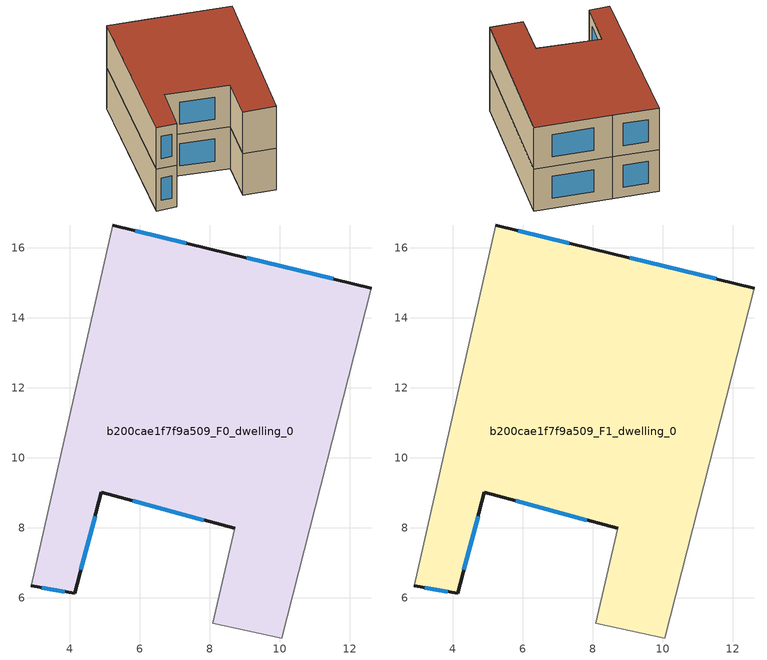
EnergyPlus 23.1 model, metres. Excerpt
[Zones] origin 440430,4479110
b200cae1f7f9a509_F0_dwelling_0
 floor ground (EU_floor_Construction): 12.61,14.85 10.07,4.85 8.09,5.27 8.72,7.98 4.9,9.01 4.14,6.13 2.91,6.34 5.23,16.65 7.98,15.97 z0
 wall outside (EU_wall_Construction): 2.91,6.34 4.14,6.13 4.9,9.01 8.72,7.98 / 12.61,14.85 7.98,15.97 5.23,16.65 z0:3
 wall adiabatic (EU_wall_Construction): 8.72,7.98 8.09,5.27 10.07,4.85 12.61,14.85 / 5.23,16.65 2.91,6.34 z0:3
 window (EU_Window_Construction): 5.8,8.77 7.83,8.22 / 4.32,6.8 4.72,8.33 / 3.2,6.29 3.85,6.18 / 7.33,16.13 5.88,16.49 / 11.53,15.11 9.06,15.71 z0.7:2.3
b200cae1f7f9a509_F1_dwelling_0
 floor to b200cae1f7f9a509_F0_dwelling_0 (EU_floor_Construction): 12.61,14.85 10.07,4.85 8.09,5.27 8.72,7.98 4.9,9.01 4.14,6.13 2.91,6.34 5.23,16.65 7.98,15.97 z3
 wall outside (EU_wall_Construction): 2.91,6.34 4.14,6.13 4.9,9.01 8.72,7.98 / 12.61,14.85 7.98,15.97 5.23,16.65 z3:6
 wall adiabatic (EU_wall_Construction): 8.72,7.98 8.09,5.27 10.07,4.85 12.61,14.85 / 5.23,16.65 2.91,6.34 z3:6
 window (EU_Window_Construction): 5.8,8.77 7.83,8.22 / 4.32,6.8 4.72,8.33 / 3.2,6.29 3.85,6.18 / 7.33,16.13 5.88,16.49 / 11.53,15.11 9.06,15.71 z3.7:5.3
 roof outside (EU_roof_Construction): 10.07,4.85 12.61,14.85 7.98,15.97 5.23,16.65 2.91,6.34 4.14,6.13 4.9,9.01 8.72,7.98 8.09,5.27 z6
[Building]
EU S2 Campaign: North Axis=0; Terrain=City; Solar Distribution=FullExterior
[Site:Location]
Madrid: Latitude=40.5; Longitude=-3.5; Time Zone=1; Elevation=609
[SizingPeriod:WeatherFileDays]
AnnualSizingPeriod: Begin Month=1; Begin Day of Month=1; End Month=12; End Day of Month=31; Day of Week for Start Day=Monday; Use Weather File Daylight Saving Period=No; Use Weather File Rain and Snow Indicators=No
[MATERIAL]
EU_InternalMass_Material: Roughness=MediumRough; Thickness=0.1; Conductivity=1; Density=1800; Specific Heat=900; Thermal Absorptance=0.9; Solar Absorptance=0.7; Visible Absorptance=0.7
[MATERIAL:NOMASS] Roughness=MediumRough; Thermal Absorptance=0.9; Solar Absorptance=0.7; Visible Absorptance=0.7
Name | Thermal Resistance
EU_wall_NoMass | 0.419739
EU_roof_NoMass | 0.352165
EU_floor_NoMass | 0.608284
[WINDOWMATERIAL:SIMPLEGLAZINGSYSTEM]
EU_Window_SimpleGlazing: UFactor=4.8352; Solar Heat Gain Coefficient=0.85; Visible Transmittance=0.85
[CONSTRUCTION]
EU_wall_Construction: EU_wall_NoMass
EU_roof_Construction: EU_roof_NoMass
EU_floor_Construction: EU_floor_NoMass
EU_Window_Construction: EU_Window_SimpleGlazing
EU_InternalMass_Construction: EU_InternalMass_Material
[ZONE] Type=1; Multiplier=1; Ceiling Height=autocalculate; Volume=198.574; Floor Area=autocalculate; Part of Total Floor Area=Yes
b200cae1f7f9a509_F0_dwelling_0; b200cae1f7f9a509_F1_dwelling_0
[INTERNALMASS] Construction=EU_InternalMass_Construction; Surface Area=66.1912
Name | Zone or ZoneList
b200cae1f7f9a509_F0_dwelling_0_EU_InternalMass | b200cae1f7f9a509_F0_dwelling_0
b200cae1f7f9a509_F1_dwelling_0_EU_InternalMass | b200cae1f7f9a509_F1_dwelling_0
[OTHEREQUIPMENT] Fuel Type=Electricity; Design Level Calculation Method=Watts/Area; Power per Zone Floor Area=1; Fraction Latent=0; Fraction Radiant=0; Fraction Lost=0; Carbon Dioxide Generation Rate=0; EndUse Subcategory=EU_Step8_InternalGains
Name | Zone or ZoneList or Space or SpaceList | Schedule
EU_Step8_InternalGain_b200cae1f7f9a509_F0_dwelling_0_f000 | b200cae1f7f9a509_F0_dwelling_0 | EU_Step8_GainSchedule_b200cae1f7f9a509_F0_dwelling_0_f000
EU_Step8_InternalGain_b200cae1f7f9a509_F1_dwelling_0_f000 | b200cae1f7f9a509_F1_dwelling_0 | EU_Step8_GainSchedule_b200cae1f7f9a509_F1_dwelling_0_f000
[ZONEVENTILATION:DESIGNFLOWRATE] Schedule=EU_AlwaysOn; Design Flow Rate Calculation Method=AirChanges/Hour; Air Changes per Hour=0.703302; Ventilation Type=Natural; Fan Pressure Rise=0; Fan Total Efficiency=1; Constant Term Coefficient=1; Temperature Term Coefficient=0; Velocity Term Coefficient=0; Velocity Squared Term Coefficient=0; Minimum Indoor Temperature=-100; Maximum Indoor Temperature=100; Delta Temperature=-100; Minimum Outdoor Temperature=-100; Maximum Outdoor Temperature=100; Maximum Wind Speed=40
Name | Zone or ZoneList or Space or SpaceList
EU_ConstantAir_b200cae1f7f9a509_F0_dwelling_0 | b200cae1f7f9a509_F0_dwelling_0
EU_ConstantAir_b200cae1f7f9a509_F1_dwelling_0 | b200cae1f7f9a509_F1_dwelling_0
[HVACTEMPLATE:THERMOSTAT] Constant Heating Setpoint=20; Constant Cooling Setpoint=50
EU_HeatOnly_b200cae1f7f9a509_F0_dwelling_0; EU_HeatOnly_b200cae1f7f9a509_F1_dwelling_0
[HVACTEMPLATE:ZONE:IDEALLOADSAIRSYSTEM] System Availability Schedule=EU_AlwaysOn; Maximum Heating Supply Air Temperature=50; Minimum Cooling Supply Air Temperature=13; Maximum Heating Supply Air Humidity Ratio=0.0156; Minimum Cooling Supply Air Humidity Ratio=0.0077; Heating Limit=NoLimit; Cooling Limit=NoLimit; Heating Availability Schedule=EU_AlwaysOn; Cooling Availability Schedule=EU_CoolingOff; Dehumidification Control Type=ConstantSensibleHeatRatio; Cooling Sensible Heat Ratio=0.7; Dehumidification Setpoint=60; Humidification Control Type=None; Humidification Setpoint=30; Outdoor Air Method=None; Outdoor Air Flow Rate per Person=0.00944; Outdoor Air Flow Rate per Zone Floor Area=0; Outdoor Air Flow Rate per Zone=0; Demand Controlled Ventilation Type=None; Outdoor Air Economizer Type=NoEconomizer; Heat Recovery Type=None; Sensible Heat Recovery Effectiveness=0.7; Latent Heat Recovery Effectiveness=0.65
Name | Template Thermostat
b200cae1f7f9a509_F0_dwelling_0 | EU_HeatOnly_b200cae1f7f9a509_F0_dwelling_0
b200cae1f7f9a509_F1_dwelling_0 | EU_HeatOnly_b200cae1f7f9a509_F1_dwelling_0
[SIZING:ZONE] Zone Cooling Design Supply Air Temperature Input Method=SupplyAirTemperature; Zone Cooling Design Supply Air Temperature=13; Zone Heating Design Supply Air Temperature Input Method=SupplyAirTemperature; Zone Heating Design Supply Air Temperature=50; Zone Cooling Design Supply Air Humidity Ratio=0.008; Zone Heating Design Supply Air Humidity Ratio=0.008; Cooling Design Air Flow Method=DesignDay; Cooling Design Air Flow Rate=0; Cooling Minimum Air Flow per Zone Floor Area=0.000762; Cooling Minimum Air Flow=0; Cooling Minimum Air Flow Fraction=0.2; Heating Design Air Flow Method=DesignDay; Heating Design Air Flow Rate=0; Heating Maximum Air Flow per Zone Floor Area=0.002032; Heating Maximum Air Flow=0.141576; Heating Maximum Air Flow Fraction=0.3; Account for Dedicated Outdoor Air System=No; Dedicated Outdoor Air System Control Strategy=NeutralSupplyAir; Dedicated Outdoor Air Low Setpoint Temperature for Design=autosize; Dedicated Outdoor Air High Setpoint Temperature for Design=autosize; Zone Load Sizing Method=Sensible Load Only No Latent Load; Zone Latent Cooling Design Supply Air Humidity Ratio Input Method=HumidityRatioDifference; Zone Cooling Design Supply Air Humidity Ratio Difference=0.005; Zone Latent Heating Design Supply Air Humidity Ratio Input Method=HumidityRatioDifference; Zone Humidification Design Supply Air Humidity Ratio Difference=0.005
b200cae1f7f9a509_F0_dwelling_0; b200cae1f7f9a509_F1_dwelling_0
[SCHEDULE:CONSTANT]
Name | Hourly Value
EU_AlwaysOn | 1
EU_CoolingOff | 0
[SCHEDULE:FILE] Column Number=1; Rows to Skip at Top=0; Number of Hours of Data=8760; Column Separator=Comma; Interpolate to Timestep=No; Minutes per Item=60; Adjust Schedule for Daylight Savings=Yes
Name | File
EU_Step8_GainSchedule_b200cae1f7f9a509_F0_dwelling_0_f000 | ../../schedules/b200cae1f7f9a509/b200cae1f7f9a509_F0_dwelling_0_f000_gain.csv
EU_Step8_GainSchedule_b200cae1f7f9a509_F1_dwelling_0_f000 | ../../schedules/b200cae1f7f9a509/b200cae1f7f9a509_F1_dwelling_0_f000_gain.csv
